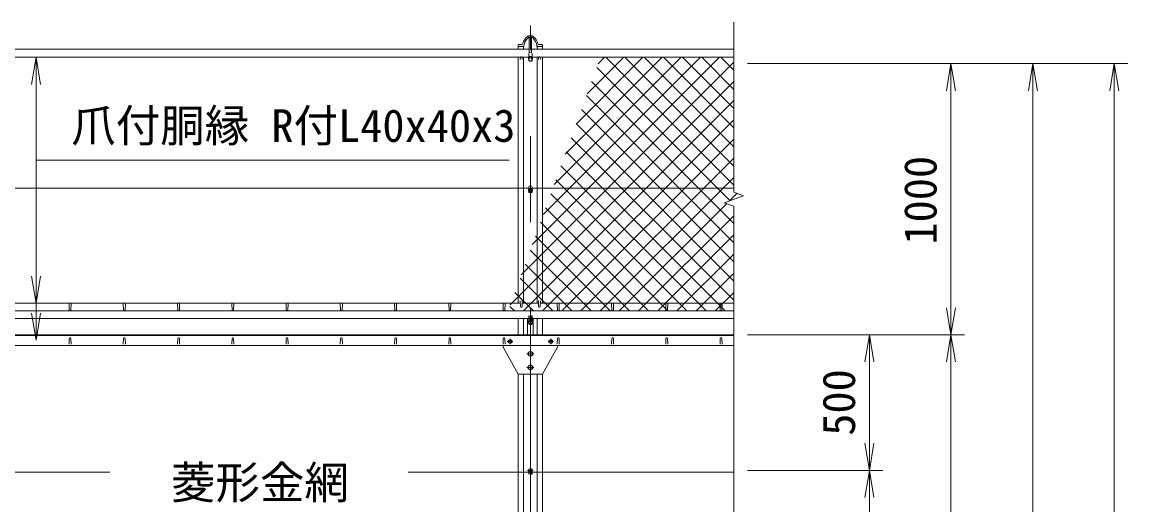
# Model space of a CAD drawing. Units: millimetres, scale not verified. Extents: x -10500 to 10500, y -7425 to 7425.
# Drawn here: x -6797 to -2720, y 555 to 2335 of the extents above; entities that cross this region are included whole.
import ezdxf
from ezdxf.enums import TextEntityAlignment as Align

# ---------------------------------------------------------------- set-up
doc = ezdxf.new("R2010")
doc.units = ezdxf.units.MM
doc.header["$LTSCALE"] = 50
doc.linetypes.add('USER1', pattern=[50.8, 31.75, -6.35, 6.35, -6.35])
for name, color, linetype, lineweight in [('0-0_D-STR3', 3, 'Continuous', 13), ('0-1_D-STR1', 1, 'Continuous', 18), ('0-2_D-BMK', 2, 'USER1', 13), ('0-4_D-STR-TXT', 7, 'Continuous', 9), ('0-5_D-STR2', 7, 'Continuous', 9), ('0-6_D-STR-DIM', 7, 'Continuous', 9), ('0-7_0', 7, 'Continuous', 9)]:
    doc.layers.add(name, color=color, linetype=linetype, lineweight=lineweight)
doc.styles.add('ＭＳ ゴシック', font='')
doc.styles.get('ＭＳ ゴシック').set_extended_font_data('MS Gothic')

# ---------------------------------------------------------------- blocks, each defined once
blk = doc.blocks.new('_Open')
at = {"layer": '0-7_0'}
blk.add_line((-50, 8.33), (0, 0), dxfattribs=at)
blk.add_lwpolyline([(-50, -8.33), (0, 0), (-50, 0)], dxfattribs=at)

msp = doc.modelspace()

# ---------------------------------------------------------------- linework, layer by layer
at = {"layer": '0-0_D-STR3'}
for p, q in [((-4929.29, 2285.03), (-4930.49, 2284.33)), ((-4930.49, 2283.89), (-4930.49, 2284.33)), ((-4930.49, 2283.89), (-4915.48, 2283.89)), ((-4929.29, 2285.03), (-4916.69, 2285.03)), ((-4926.74, 2283.89), (-4926.74, 2284.33)), ((-4919.24, 2283.89), (-4919.24, 2284.33)), ((-4916.69, 2285.03), (-4915.48, 2284.33)), ((-4915.48, 2283.89), (-4915.48, 2284.33)), ((-4926.99, 2223.25), (-4926.99, 2278.89)), ((-4918.99, 2223.25), (-4918.99, 2278.89)), ((-4930.49, 2202.75), (-4930.49, 2198.15)), ((-4929.24, 2218.42), (-4929.24, 2204.67)), ((-4926.74, 2208.48), (-4926.74, 2203.88)), ((-4915.48, 2202.75), (-4919.24, 2208.48)), ((-4919.24, 2208.48), (-4919.24, 2203.88)), ((-4916.74, 2218.42), (-4916.74, 2204.67)), ((-4915.48, 2202.75), (-4915.48, 2198.15)), ((-4929.24, 2195.98), (-4929.24, 2192.85)), ((-4929.24, 2192.85), (-4927.43, 2192.85)), ((-4918.54, 2192.85), (-4916.74, 2192.85)), ((-4916.74, 2195.98), (-4916.74, 2192.85)), ((-4929.24, 1722.63), (-6916.74, 1722.63)), ((-4930.49, 1712.71), (-4930.49, 1716.79)), ((-4929.24, 1725.39), (-4929.24, 1718.57)), ((-4926.99, 1712.69), (-4926.99, 1709.86)), ((-4926.74, 1718.02), (-4926.74, 1722.1)), ((-4919.24, 1718.02), (-4919.24, 1722.1)), ((-4918.99, 1712.69), (-4918.99, 1709.86)), ((-4916.74, 1725.39), (-4916.74, 1718.57)), ((-4916.74, 1722.63), (-4172.99, 1722.63)), ((-4915.48, 1712.71), (-4915.48, 1716.79)), ((-4929.24, 1710.93), (-4929.24, 1706.89)), ((-4929.24, 1706.89), (-4927.24, 1706.89)), ((-4927.24, 1708.11), (-4927.24, 1706.89)), ((-4918.74, 1708.11), (-4918.74, 1706.89)), ((-4918.74, 1706.89), (-4916.74, 1706.89)), ((-4916.74, 1710.93), (-4916.74, 1706.89)), ((-4930.49, 1231.19), (-4930.49, 1226.59)), ((-4929.24, 1233.1), (-4929.24, 1251.69)), ((-4927.24, 1251.69), (-4929.24, 1251.69)), ((-4929.24, 1241.09), (-4927.24, 1241.09)), ((-4927.24, 1236.15), (-4927.24, 1251.69)), ((-4926.74, 1236.91), (-4926.74, 1232.32)), ((-4915.48, 1231.19), (-4919.24, 1236.91)), ((-4919.24, 1236.91), (-4919.24, 1232.32)), ((-4918.74, 1236.15), (-4918.74, 1251.69)), ((-4918.74, 1251.69), (-4916.74, 1251.69)), ((-4918.74, 1241.09), (-4916.74, 1241.09)), ((-4916.74, 1233.1), (-4916.74, 1251.69)), ((-4915.48, 1231.19), (-4915.48, 1226.59)), ((-5022.99, 1142.07), (-5022.99, 1137.07)), ((-5004.49, 1160.82), (-4997.99, 1164.58)), ((-5004.49, 1153.32), (-5004.49, 1160.82)), ((-4997.99, 1149.56), (-5004.49, 1153.32)), ((-4997.99, 1164.58), (-4991.49, 1160.82)), ((-4991.49, 1153.32), (-4997.99, 1149.56)), ((-4991.49, 1160.82), (-4991.49, 1153.32)), ((-4847.99, 1164.58), (-4854.49, 1160.82)), ((-4854.49, 1160.82), (-4854.49, 1153.32)), ((-4854.49, 1153.32), (-4847.99, 1149.56)), ((-4841.49, 1160.82), (-4847.99, 1164.58)), ((-4847.99, 1149.56), (-4841.49, 1153.32)), ((-4841.49, 1153.32), (-4841.49, 1160.82)), ((-4822.99, 1142.07), (-4822.99, 1137.07)), ((-5022.99, 1137.07), (-4967.99, 1037.07)), ((-4922.99, 1102.25), (-4931.49, 1107.16)), ((-4914.49, 1107.16), (-4922.99, 1102.25)), ((-4922.99, 1052.25), (-4931.49, 1057.16)), ((-4914.49, 1057.16), (-4922.99, 1052.25)), ((-6472.99, 675.32), (-8902.99, 675.32)), ((-4172.99, 675.32), (-5372.99, 675.32)), ((-4922.99, 689.58), (-4929.49, 685.82)), ((-4929.49, 685.82), (-4929.49, 678.32)), ((-4929.49, 678.32), (-4922.99, 674.56)), ((-4929.24, 678.17), (-4929.24, 668.07)), ((-4929.24, 668.07), (-4927.24, 668.07)), ((-4927.24, 677.02), (-4927.24, 668.07)), ((-4916.49, 685.82), (-4922.99, 689.58)), ((-4922.99, 674.56), (-4916.49, 678.32)), ((-4918.74, 677.02), (-4918.74, 668.07)), ((-4918.74, 668.07), (-4916.74, 668.07)), ((-4916.74, 678.17), (-4916.74, 668.07)), ((-4916.49, 678.32), (-4916.49, 685.82))]:
    msp.add_line(p, q, dxfattribs=at)
for points in [[(-4919.24, 2208.48), (-4926.74, 2208.48), (-4930.49, 2202.75)], [(-4915.48, 1716.79), (-4919.24, 1722.1), (-4926.74, 1722.1), (-4930.49, 1716.79)], [(-4915.48, 1712.71), (-4919.24, 1718.02), (-4926.74, 1718.02), (-4930.49, 1712.71), (-4926.74, 1707.4), (-4924.96, 1707.4)], [(-4921.02, 1707.4), (-4919.24, 1707.4), (-4915.48, 1712.71)], [(-4919.24, 1236.91), (-4926.74, 1236.91), (-4930.49, 1231.19)], [(-4967.99, 1037.07), (-4877.99, 1037.07), (-4822.99, 1137.07)], [(-4931.49, 1107.16), (-4931.49, 1116.98), (-4922.99, 1121.88)], [(-4922.99, 1121.88), (-4914.49, 1116.98), (-4914.49, 1107.16)], [(-4931.49, 1057.16), (-4931.49, 1066.98), (-4922.99, 1071.88)], [(-4922.99, 1071.88), (-4914.49, 1066.98), (-4914.49, 1057.16)]]:
    msp.add_lwpolyline(points, dxfattribs=at)
for points in [[(-4919.24, 2203.88), (-4926.74, 2203.88), (-4930.49, 2198.15), (-4926.74, 2191.65), (-4919.24, 2191.65), (-4915.48, 2198.15)], [(-4919.24, 1232.32), (-4926.74, 1232.32), (-4930.49, 1226.59), (-4926.74, 1220.09), (-4919.24, 1220.09), (-4915.48, 1226.59)]]:
    msp.add_lwpolyline(points, close=True, dxfattribs=at)
for centre, radius in [((-4997.99, 1157.07), 6.25), ((-4847.99, 1157.07), 6.25), ((-4922.99, 1112.07), 8.25), ((-4922.99, 1062.07), 8.25), ((-4922.99, 682.07), 6.25)]:
    msp.add_circle(centre, radius, dxfattribs=at)
for centre, radius, start, end in [((-4928.62, 2281.59), 3.32, 55.61585, 124.38415), ((-4922.99, 2272.49), 12.42, 72.4121, 107.5879), ((-4917.36, 2281.59), 3.32, 55.61585, 124.38415), ((-4922.99, 2218.42), 6.25, 0, 180), ((-4922.99, 2197.91), 6.25, 177.75339, 2.24661), ((-4922.99, 1725.39), 6.25, 0, 180), ((-4922.99, 1710.43), 4.59, 29.48458, 150.51542), ((-4922.99, 1226.34), 6.25, 177.75339, 2.24661)]:
    msp.add_arc(centre, radius, start, end, dxfattribs=at)
for centre, ratio, start_param, end_param in [((-4922.99, 2198.15), 0.748157, 3.1415927, 6.2831853), ((-4922.99, 1712.29), 0.721249, 2.1782275, 7.2465505), ((-4922.99, 1226.59), 0.748157, 3.1415927, 6.2831853)]:
    msp.add_ellipse(centre, major_axis=(-6.25, 0), ratio=ratio, start_param=start_param, end_param=end_param, dxfattribs=at)
for centre, major_axis in [((-4922.99, 1709.86), (-4, 0)), ((-4922.99, 1709.02), (-2.8, 0))]:
    msp.add_ellipse(centre, major_axis=major_axis, ratio=0.707107, dxfattribs=at)
at = {"layer": '0-1_D-STR1'}
for p, q in [((-4930.49, 2283.89), (-4915.48, 2283.89)), ((-4967.99, 2245.71), (-4967.99, 2251.28)), ((-4967.99, 2245.71), (-4967.99, 2251.28)), ((-4967.99, 2245.71), (-4967.99, 2235.1)), ((-4949.63, 2245.71), (-4967.99, 2245.71)), ((-4954.41, 2252.78), (-4966.49, 2252.78)), ((-4947.99, 2245.71), (-4947.99, 2235.1)), ((-4929.43, 2278.89), (-4916.55, 2278.89)), ((-4897.99, 2235.1), (-4897.99, 2245.71)), ((-4896.34, 2245.71), (-4877.99, 2245.71)), ((-4891.56, 2252.78), (-4879.49, 2252.78)), ((-4877.99, 2245.71), (-4877.99, 2251.28)), ((-4877.99, 2235.1), (-4877.99, 2245.71)), ((-4926.99, 2235.1), (-6918.99, 2235.1)), ((-4959.26, 2205.52), (-6886.71, 2205.52)), ((-4967.99, 2205.52), (-4967.99, 1298.18)), ((-4959.49, 2205.08), (-4960.24, 2197.54)), ((-4929.24, 2205.52), (-4953.71, 2205.52)), ((-4953.49, 2205.08), (-4952.74, 2197.54)), ((-4947.99, 2205.52), (-4947.99, 1298.18)), ((-4172.99, 2235.1), (-4918.99, 2235.1)), ((-4892.26, 2205.52), (-4916.74, 2205.52)), ((-4897.99, 1298.18), (-4897.99, 2205.52)), ((-4892.49, 2205.08), (-4893.24, 2197.54)), ((-4172.99, 2205.52), (-4886.71, 2205.52)), ((-4886.49, 2205.08), (-4885.74, 2197.54)), ((-4877.99, 1298.18), (-4877.99, 2205.52)), ((-4959.49, 1285.96), (-4960.24, 1307.46)), ((-4953.49, 1285.96), (-4952.74, 1307.46)), ((-4892.49, 1285.96), (-4893.24, 1307.46)), ((-4886.49, 1285.96), (-4885.74, 1307.46)), ((-4172.99, 1269.9), (-8967.99, 1269.9)), ((-4959.91, 1298.18), (-6886.06, 1298.18)), ((-6622.99, 1273.25), (-6623.74, 1295.97)), ((-6616.99, 1273.25), (-6616.24, 1295.97)), ((-6422.99, 1273.25), (-6423.74, 1295.97)), ((-6416.99, 1273.25), (-6416.24, 1295.97)), ((-6222.99, 1273.25), (-6223.74, 1295.97)), ((-6216.99, 1273.25), (-6216.24, 1295.97)), ((-6022.99, 1273.25), (-6023.74, 1295.97)), ((-6016.99, 1273.25), (-6016.24, 1295.97)), ((-5822.99, 1273.25), (-5823.74, 1295.97)), ((-5816.99, 1273.25), (-5816.24, 1295.97)), ((-5622.99, 1273.25), (-5623.74, 1295.97)), ((-5616.99, 1273.25), (-5616.24, 1295.97)), ((-5422.99, 1273.25), (-5423.74, 1295.97)), ((-5416.99, 1273.25), (-5416.24, 1295.97)), ((-5222.99, 1273.25), (-5223.74, 1295.97)), ((-5216.99, 1273.25), (-5216.24, 1295.97)), ((-5022.99, 1273.25), (-5023.74, 1295.97)), ((-5016.99, 1273.25), (-5016.24, 1295.97)), ((-4892.91, 1298.18), (-4953.06, 1298.18)), ((-4886.06, 1298.18), (-4172.99, 1298.18)), ((-4822.99, 1273.25), (-4823.74, 1295.97)), ((-4816.99, 1273.25), (-4816.24, 1295.97)), ((-4622.99, 1273.25), (-4623.74, 1295.97)), ((-4616.99, 1273.25), (-4616.24, 1295.97)), ((-4422.99, 1273.25), (-4423.74, 1295.97)), ((-4416.99, 1273.25), (-4416.24, 1295.97)), ((-4222.99, 1273.25), (-4223.74, 1295.97)), ((-4216.99, 1273.25), (-4216.24, 1295.97)), ((-4929.24, 1241.62), (-6916.74, 1241.62)), ((-4967.99, 1241.62), (-4967.99, 1182.07)), ((-4947.99, 1241.62), (-4947.99, 1182.07)), ((-4932.99, 1241.62), (-4932.99, 1182.07)), ((-4927.24, 1241.62), (-4918.74, 1241.62)), ((-4916.74, 1241.62), (-4172.99, 1241.62)), ((-4912.99, 1182.07), (-4912.99, 1241.62)), ((-4897.99, 1182.07), (-4897.99, 1241.62)), ((-4877.99, 1182.07), (-4877.99, 1241.62)), ((-8967.99, 1182.07), (-4172.99, 1182.07)), ((-8967.99, 1179.07), (-4172.99, 1179.07)), ((-8911.79, 1142.07), (-4172.99, 1142.07)), ((-6622.99, 1168.94), (-6623.74, 1147.44)), ((-6616.99, 1168.94), (-6616.24, 1147.44)), ((-6422.99, 1168.94), (-6423.74, 1147.44)), ((-6416.99, 1168.94), (-6416.24, 1147.44)), ((-6222.99, 1168.94), (-6223.74, 1147.44)), ((-6216.99, 1168.94), (-6216.24, 1147.44)), ((-6022.99, 1168.94), (-6023.74, 1147.44)), ((-6016.99, 1168.94), (-6016.24, 1147.44)), ((-5822.99, 1168.94), (-5823.74, 1147.44)), ((-5816.99, 1168.94), (-5816.24, 1147.44)), ((-5622.99, 1168.94), (-5623.74, 1147.44)), ((-5616.99, 1168.94), (-5616.24, 1147.44)), ((-5422.99, 1168.94), (-5423.74, 1147.44)), ((-5416.99, 1168.94), (-5416.24, 1147.44)), ((-5222.99, 1168.94), (-5223.74, 1147.44)), ((-5216.99, 1168.94), (-5216.24, 1147.44)), ((-5022.99, 1168.94), (-5023.74, 1147.44)), ((-5016.99, 1168.94), (-5016.24, 1147.44)), ((-4822.99, 1168.94), (-4823.74, 1147.44)), ((-4816.99, 1168.94), (-4816.24, 1147.44)), ((-4622.99, 1168.94), (-4623.74, 1147.44)), ((-4616.99, 1168.94), (-4616.24, 1147.44)), ((-4422.99, 1168.94), (-4423.74, 1147.44)), ((-4416.99, 1168.94), (-4416.24, 1147.44)), ((-4222.99, 1168.94), (-4223.74, 1147.44)), ((-4216.99, 1168.94), (-4216.24, 1147.44)), ((-4967.99, 1037.07), (-4967.99, -792.93)), ((-4947.99, 1037.07), (-4947.99, -792.93)), ((-4897.99, -792.93), (-4897.99, 1037.07)), ((-4877.99, -792.93), (-4877.99, 1037.07))]:
    msp.add_line(p, q, dxfattribs=at)
for centre, radius, start, end in [((-4930.49, 2280.39), 3.5, 90, 147.73028), ((-4915.48, 2280.39), 3.5, 32.26972, 90), ((-4966.49, 2251.28), 1.5, 90, 180), ((-4954.41, 2256.78), 4, 270, 350.85863), ((-4901.21, 2242.66), 51.07, 129.15493, 164.69044), ((-4949.63, 2248.21), 2.5, 270, 353.11764), ((-4891.04, 2237.5), 57.07, 135.26125, 169.49469), ((-4929.43, 2276.39), 2.5, 90, 149.15113), ((-4916.55, 2276.39), 2.5, 30.84887, 90), ((-4954.94, 2237.5), 57.07, 10.50531, 44.73875), ((-4944.77, 2242.66), 51.07, 15.30956, 50.84507), ((-4896.34, 2248.21), 2.5, 186.88236, 270), ((-4891.56, 2256.78), 4, 189.14137, 270), ((-4879.49, 2251.28), 1.5, 0, 90), ((-4956.49, 2203.83), 3.25, 22.61986, 157.38014), ((-4889.49, 2203.83), 3.25, 22.61986, 157.38014), ((-6619.99, 1274.5), 3.25, 202.61986, 337.38014), ((-6419.99, 1274.5), 3.25, 202.61986, 337.38014), ((-6219.99, 1274.5), 3.25, 202.61986, 337.38014), ((-6019.99, 1274.5), 3.25, 202.61986, 337.38014), ((-5819.99, 1274.5), 3.25, 202.61986, 337.38014), ((-5619.99, 1274.5), 3.25, 202.61986, 337.38014), ((-5419.99, 1274.5), 3.25, 202.61986, 337.38014), ((-5219.99, 1274.5), 3.25, 202.61986, 337.38014), ((-5019.99, 1274.5), 3.25, 202.61986, 337.38014), ((-4956.49, 1287.21), 3.25, 202.61986, 337.38014), ((-4889.49, 1287.21), 3.25, 202.61986, 337.38014), ((-4819.99, 1274.5), 3.25, 202.61986, 337.38014), ((-4619.99, 1274.5), 3.25, 202.61986, 337.38014), ((-4419.99, 1274.5), 3.25, 202.61986, 337.38014), ((-4219.99, 1274.5), 3.25, 202.61986, 337.38014), ((-6619.99, 1167.69), 3.25, 22.61986, 157.38014), ((-6419.99, 1167.69), 3.25, 22.61986, 157.38014), ((-6219.99, 1167.69), 3.25, 22.61986, 157.38014), ((-6019.99, 1167.69), 3.25, 22.61986, 157.38014), ((-5819.99, 1167.69), 3.25, 22.61986, 157.38014), ((-5619.99, 1167.69), 3.25, 22.61986, 157.38014), ((-5419.99, 1167.69), 3.25, 22.61986, 157.38014), ((-5219.99, 1167.69), 3.25, 22.61986, 157.38014), ((-5019.99, 1167.69), 3.25, 22.61986, 157.38014), ((-4819.99, 1167.69), 3.25, 22.61986, 157.38014), ((-4619.99, 1167.69), 3.25, 22.61986, 157.38014), ((-4419.99, 1167.69), 3.25, 22.61986, 157.38014), ((-4219.99, 1167.69), 3.25, 22.61986, 157.38014)]:
    msp.add_arc(centre, radius, start, end, dxfattribs=at)
at = {"layer": '0-2_D-BMK'}
for p, q in [((-4922.99, -2847.93), (-4922.99, 2322.74)), ((-5007.99, 1157.07), (-4987.99, 1157.07)), ((-4997.99, 1167.07), (-4997.99, 1147.07)), ((-4837.99, 1157.07), (-4857.99, 1157.07)), ((-4847.99, 1167.07), (-4847.99, 1147.07)), ((-4910.24, 1112.07), (-4935.74, 1112.07)), ((-4910.24, 1062.07), (-4935.74, 1062.07)), ((-4912.99, 682.07), (-4932.99, 682.07))]:
    msp.add_line(p, q, dxfattribs=at)
at = {"layer": '0-4_D-STR-TXT'}
for q in [(-6745.39, 2203.52), (-6745.39, 1164.01)]:
    msp.add_line((-6745.39, 1825.96), q, dxfattribs=at)
msp.add_lwpolyline([(-5000.7, 1825.96), (-6745.39, 1825.96), (-6745.39, 1300.18)], dxfattribs=at)
at = {"layer": '0-5_D-STR2'}
for p, q in [((-4916.09, 1514.52), (-4225.09, 2205.52)), ((-4875.62, 1625.7), (-4295.8, 2205.52)), ((-4835.16, 1736.87), (-4366.51, 2205.52)), ((-4794.69, 1848.05), (-4437.22, 2205.52)), ((-4754.23, 1959.22), (-4507.93, 2205.52)), ((-4713.77, 2070.4), (-4578.64, 2205.52)), ((-4673.3, 2181.57), (-4649.35, 2205.52)), ((-4172.99, 1733.62), (-4644.89, 2205.52)), ((-4172.99, 1804.33), (-4574.18, 2205.52)), ((-4172.99, 1875.04), (-4503.47, 2205.52)), ((-4172.99, 1945.75), (-4432.76, 2205.52)), ((-4172.99, 2016.46), (-4362.05, 2205.52)), ((-4172.99, 2087.17), (-4291.34, 2205.52)), ((-4172.99, 2157.88), (-4220.63, 2205.52)), ((-4956.55, 1403.35), (-4172.99, 2186.91)), ((-4187.04, 1676.96), (-4678.2, 2168.12)), ((-4997.02, 1292.17), (-4172.99, 2116.2)), ((-4172.99, 1592.2), (-4697.07, 2116.28)), ((-4948.58, 1269.9), (-4172.99, 2045.49)), ((-4172.99, 1521.49), (-4715.94, 2064.44)), ((-4172.99, 1450.78), (-4734.8, 2012.59)), ((-4877.87, 1269.9), (-4172.99, 1974.78)), ((-4172.99, 1380.07), (-4753.67, 1960.75)), ((-4807.16, 1269.9), (-4172.99, 1904.07)), ((-4172.99, 1309.36), (-4772.54, 1908.91)), ((-4204.24, 1269.9), (-4791.41, 1857.07)), ((-4274.95, 1269.9), (-4810.28, 1805.23)), ((-4736.45, 1269.9), (-4172.99, 1833.36)), ((-4345.66, 1269.9), (-4829.15, 1753.38)), ((-4665.74, 1269.9), (-4172.99, 1762.65)), ((-4416.38, 1269.9), (-4848.02, 1701.54)), ((-4188.5, 1676.42), (-4161.42, 1703.51)), ((-4487.09, 1269.9), (-4866.89, 1649.7)), ((-4595.03, 1269.9), (-4199.03, 1665.9)), ((-4557.8, 1269.9), (-4885.76, 1597.86)), ((-4524.32, 1269.9), (-4172.99, 1621.23)), ((-4453.6, 1269.9), (-4172.99, 1550.52)), ((-4628.51, 1269.9), (-4904.62, 1546.02)), ((-4699.22, 1269.9), (-4923.49, 1494.18)), ((-4382.89, 1269.9), (-4172.99, 1479.81)), ((-4769.93, 1269.9), (-4942.36, 1442.33)), ((-4840.64, 1269.9), (-4961.23, 1390.49)), ((-4312.18, 1269.9), (-4172.99, 1409.1)), ((-4911.35, 1269.9), (-4980.1, 1338.65)), ((-4241.47, 1269.9), (-4172.99, 1338.38)), ((-4982.06, 1269.9), (-4998.97, 1286.81))]:
    msp.add_line(p, q, dxfattribs=at)
at = {"layer": '0-6_D-STR-DIM'}
for p, q in [((-4172.99, 1707.72), (-4172.99, 2335.1)), ((-4122.99, 2182.07), (-3322.39, 2182.07)), ((-4122.99, 2182.07), (-3020.28, 2182.07)), ((-4122.99, 2182.07), (-2720.01, 2182.07)), ((-3372.39, 1282.07), (-3372.39, 2082.07)), ((-3070.28, -2747.93), (-3070.28, 2082.07)), ((-2770.01, -3747.93), (-2770.01, 2082.07)), ((-4208.23, 1669.24), (-4137.75, 1694.9)), ((-4137.75, 1694.9), (-4172.99, 1707.72)), ((-4172.99, 1656.42), (-4208.23, 1669.24)), ((-4172.99, 1656.42), (-4172.99, 207.72)), ((-4122.99, 1182.07), (-3322.39, 1182.07)), ((-4122.99, 1182.07), (-3322.39, 1182.07)), ((-4122.99, 1182.07), (-3622.99, 1182.07)), ((-3672.99, 782.07), (-3672.99, 1082.07)), ((-3372.39, -717.93), (-3372.39, 1082.07)), ((-4122.99, 682.07), (-3622.99, 682.07)), ((-4122.99, 682.07), (-3622.99, 682.07)), ((-3672.99, 282.07), (-3672.99, 582.07))]:
    msp.add_line(p, q, dxfattribs=at)

# ---------------------------------------------------------------- block references
at = {"layer": '0-4_D-STR-TXT', "xscale": 2, "yscale": 2}
for p, rotation in [((-6745.39, 2205.52), 90), ((-6745.39, 1298.18), 270), ((-6745.39, 1162.01), 270)]:
    msp.add_blockref('_Open', p, dxfattribs=dict(at, rotation=rotation))
at = {"layer": '0-6_D-STR-DIM', "xscale": 2, "yscale": 2}
for p, rotation in [((-3372.39, 2182.07), 90), ((-3070.28, 2182.07), 90), ((-2770.01, 2182.07), 90), ((-3372.39, 1182.07), 270), ((-3672.99, 1182.07), 90), ((-3372.39, 1182.07), 90), ((-3672.99, 682.07), 270), ((-3672.99, 682.07), 90)]:
    msp.add_blockref('_Open', p, dxfattribs=dict(at, rotation=rotation))

# ---------------------------------------------------------------- texts
at = {"layer": '0-4_D-STR-TXT', "style": 'ＭＳ ゴシック'}
for s, p in [('爪付胴縁 R付L40x40x3', (-6615.54, 1857.42)), ('菱形金網', (-6247.86, 541.32))]:
    msp.add_text(s, height=120.2, dxfattribs=at).set_placement(p, align=Align.BOTTOM_LEFT)
at = {"layer": '0-6_D-STR-DIM', "style": 'ＭＳ ゴシック'}
for s, p in [('1000', (-3389.26, 1514.82)), ('500', (-3689.86, 809.88))]:
    msp.add_text(s, height=120.2, rotation=90, dxfattribs=at).set_placement(p, align=Align.BOTTOM_LEFT)

doc.saveas('drawing.dxf')
